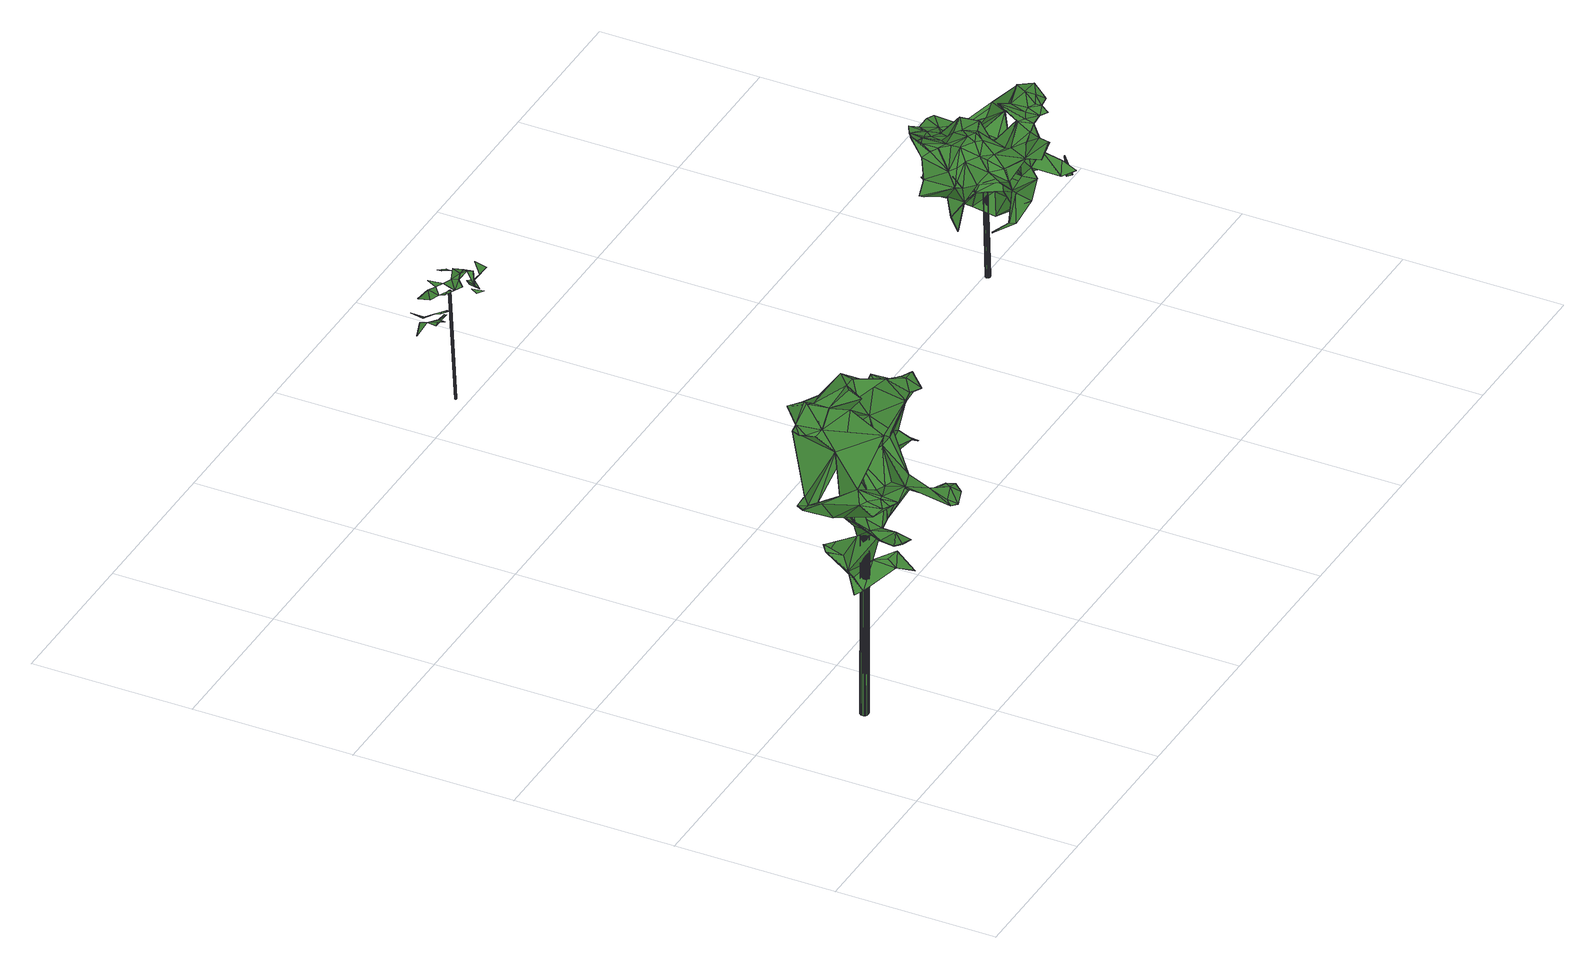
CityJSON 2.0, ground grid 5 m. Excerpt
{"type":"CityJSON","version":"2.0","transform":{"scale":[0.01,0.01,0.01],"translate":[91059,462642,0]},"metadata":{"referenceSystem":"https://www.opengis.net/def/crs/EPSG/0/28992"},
"CityObjects":{
"tree1":{"type":"SolitaryVegetationObject","attributes":{"gtid":53,"crown_width_m":4.82,"crown_median_z":8.51,"trunk_H_m":8.31,"trunk_DBH_m":0.248,"trunk_radius_m":0.124,"trunk_base_height_m":0.2,"original_gtid":"54"},"geometry":[{"type":"Solid","lod":"3","boundaries":[[[[0,1,2]],[[0,2,3]],[[0,3,1]],[[4,5,6]],[[7,8,9]],[[10,11,12]],[[13,14,15]],[[16,17,18]],[[19,20,21]],[[22,23,24]],[[25,26,27]],[[7,9,28]],[[8,29,9]],[[29,28,9]],[[30,31,32]],[[33,34,35]],[[35,36,33]],[[37,38,39]],[[40,41,42]],[[43,44,45]],[[46,45,44]],[[41,47,48]],[[4,49,39]],[[2,50,51]],[[2,51,3]],[[52,53,54]],[[55,56,57]],[[58,59,60]],[[4,38,5]],[[61,62,15]],[[63,64,65]],[[66,50,67]],[[68,37,39]],[[69,47,70]],[[29,71,72]],[[43,73,74]],[[75,31,30]],[[76,66,77]],[[78,79,80]],[[81,3,82]],[[83,84,85]],[[26,86,87]],[[84,53,85]],[[7,88,8]],[[89,90,91]],[[92,51,76]],[[93,94,95]],[[92,96,51]],[[97,95,94]],[[98,99,100]],[[68,15,37]],[[101,102,103]],[[76,50,66]],[[104,90,105]],[[106,43,74]],[[107,58,108]],[[45,73,43]],[[107,45,58]],[[107,73,45]],[[109,107,110]],[[111,112,113]],[[114,18,44]],[[97,115,116]],[[56,104,117]],[[118,57,119]],[[120,121,11]],[[92,122,123]],[[124,67,125]],[[106,126,114]],[[127,102,128]],[[129,130,131]],[[129,18,130]],[[89,131,118]],[[106,118,131]],[[132,133,134]],[[12,121,135]],[[136,137,138]],[[116,138,137]],[[139,140,102]],[[39,38,4]],[[61,14,62]],[[39,49,68]],[[141,142,143]],[[141,143,144]],[[145,146,147]],[[127,148,113]],[[149,150,91]],[[148,151,152]],[[153,146,154]],[[15,26,37]],[[30,155,75]],[[156,157,158]],[[159,32,136]],[[160,161,100]],[[32,31,136]],[[162,71,23]],[[125,155,124]],[[108,163,107]],[[164,165,166]],[[167,168,169]],[[167,169,150]],[[35,170,10]],[[75,67,1]],[[50,1,67]],[[126,131,130]],[[126,130,114]],[[124,32,159]],[[171,19,172]],[[143,173,174]],[[175,176,62]],[[72,71,162]],[[162,177,72]],[[178,62,176]],[[35,10,101]],[[179,23,22]],[[162,23,179]],[[63,180,181]],[[181,182,183]],[[142,173,143]],[[156,184,157]],[[74,73,106]],[[21,84,185]],[[123,186,36]],[[112,187,113]],[[188,189,190]],[[29,72,28]],[[20,141,191]],[[192,193,194]],[[22,195,128]],[[105,158,157]],[[143,174,196]],[[128,195,197]],[[128,197,127]],[[120,198,199]],[[120,199,200]],[[159,201,67]],[[159,67,124]],[[77,67,201]],[[89,118,202]],[[203,148,152]],[[204,205,206]],[[161,160,203]],[[202,158,105]],[[52,207,205]],[[208,82,3]],[[87,209,26]],[[127,113,103]],[[177,198,33]],[[127,210,172]],[[197,210,127]],[[92,36,211]],[[123,36,92]],[[17,44,18]],[[17,46,44]],[[106,44,43]],[[114,44,106]],[[174,171,212]],[[3,51,96]],[[173,171,174]],[[213,214,215]],[[172,19,127]],[[216,210,197]],[[153,192,146]],[[37,26,116]],[[217,52,205]],[[54,218,207]],[[149,219,220]],[[13,220,219]],[[191,141,144]],[[198,183,199]],[[205,189,217]],[[221,222,175]],[[25,210,216]],[[25,216,26]],[[151,164,223]],[[224,111,172]],[[225,199,183]],[[151,85,164]],[[131,89,169]],[[93,95,226]],[[75,155,125]],[[32,124,30]],[[142,141,20]],[[40,227,82]],[[19,21,185]],[[115,228,229]],[[135,121,200]],[[230,101,96]],[[96,101,3]],[[193,231,217]],[[104,91,90]],[[24,71,232]],[[155,30,124]],[[164,53,52]],[[6,5,81]],[[137,81,5]],[[216,136,26]],[[159,136,216]],[[122,233,78]],[[75,125,67]],[[122,234,123]],[[185,84,83]],[[66,67,77]],[[230,35,101]],[[113,187,103]],[[235,236,104]],[[235,104,56]],[[137,38,37]],[[237,48,238]],[[117,239,240]],[[240,239,157]],[[241,147,194]],[[164,85,53]],[[242,139,243]],[[131,126,106]],[[224,222,221]],[[224,172,222]],[[134,133,88]],[[58,60,244]],[[19,148,127]],[[81,82,27]],[[245,224,221]],[[163,108,244]],[[193,189,188]],[[164,166,223]],[[246,22,232]],[[134,234,78]],[[98,53,84]],[[145,154,146]],[[173,142,20]],[[80,247,248]],[[120,33,198]],[[73,249,106]],[[109,106,249]],[[109,249,73]],[[217,231,52]],[[250,18,114]],[[105,157,239]],[[193,153,231]],[[202,90,89]],[[184,240,157]],[[112,111,251]],[[136,81,137]],[[217,189,193]],[[203,152,161]],[[190,165,101]],[[166,165,190]],[[228,94,251]],[[184,56,240]],[[172,148,171]],[[79,247,80]],[[91,219,149]],[[24,232,22]],[[70,82,208]],[[40,82,70]],[[27,82,226]],[[97,209,25]],[[87,25,209]],[[117,105,239]],[[119,184,156]],[[158,119,156]],[[119,56,184]],[[251,224,228]],[[111,224,251]],[[150,169,89]],[[115,215,138]],[[107,109,73]],[[240,56,117]],[[186,88,252]],[[28,177,253]],[[127,103,102]],[[116,115,138]],[[76,51,50]],[[70,159,69]],[[136,31,75]],[[81,136,75]],[[187,112,94]],[[187,94,254]],[[111,113,172]],[[148,172,113]],[[53,218,54]],[[136,116,26]],[[136,27,116]],[[68,13,15]],[[255,83,85]],[[60,59,17]],[[159,248,247]],[[148,19,185]],[[148,185,151]],[[98,191,99]],[[226,256,3]],[[36,186,33]],[[148,203,171]],[[6,49,4]],[[137,5,38]],[[68,220,13]],[[220,68,49]],[[220,49,6]],[[218,206,257]],[[215,115,258]],[[149,215,214]],[[200,121,120]],[[136,138,27]],[[116,137,37]],[[138,81,27]],[[81,138,220]],[[81,220,6]],[[138,215,220]],[[220,215,149]],[[226,82,227]],[[75,1,81]],[[3,81,1]],[[101,226,3]],[[213,226,101]],[[48,259,41]],[[167,213,168]],[[213,254,168]],[[213,101,254]],[[236,115,219]],[[260,163,244]],[[260,244,60]],[[150,89,91]],[[102,140,128]],[[128,140,179]],[[139,179,140]],[[131,169,168]],[[106,109,118]],[[86,176,222]],[[122,78,234]],[[186,252,177]],[[121,12,11]],[[70,47,40]],[[177,28,72]],[[253,177,252]],[[259,42,41]],[[175,222,176]],[[50,261,1]],[[2,1,261]],[[2,261,50]],[[160,174,212]],[[258,236,93]],[[70,248,159]],[[80,248,70]],[[54,207,52]],[[25,262,210]],[[177,33,186]],[[154,263,153]],[[264,52,231]],[[161,265,100]],[[243,139,102]],[[102,266,243]],[[161,267,265]],[[152,267,161]],[[22,128,179]],[[252,88,268]],[[16,204,206]],[[236,219,91]],[[109,110,260]],[[212,203,160]],[[260,110,107]],[[160,196,174]],[[100,196,160]],[[24,23,71]],[[202,105,90]],[[208,132,70]],[[260,107,163]],[[134,70,132]],[[196,144,143]],[[119,158,202]],[[202,118,119]],[[88,186,234]],[[254,103,187]],[[101,103,254]],[[88,133,238]],[[223,166,269]],[[257,206,205]],[[168,269,166]],[[56,119,57]],[[122,92,233]],[[35,34,170]],[[210,270,172]],[[262,172,270]],[[262,270,210]],[[132,238,133]],[[101,10,12]],[[271,259,272]],[[271,272,256]],[[204,166,205]],[[168,166,204]],[[195,8,238]],[[264,153,243]],[[168,16,131]],[[168,204,16]],[[194,146,192]],[[193,192,153]],[[194,193,188]],[[273,194,188]],[[273,225,194]],[[17,16,109]],[[260,17,109]],[[260,60,17]],[[17,59,46]],[[218,118,16]],[[109,16,118]],[[28,268,7]],[[7,268,88]],[[28,253,268]],[[252,268,253]],[[218,151,269]],[[223,269,151]],[[78,247,79]],[[233,247,78]],[[149,214,150]],[[42,227,40]],[[181,64,63]],[[183,64,181]],[[226,271,256]],[[42,271,226]],[[115,97,228]],[[212,171,203]],[[178,176,26]],[[13,219,115]],[[211,36,35]],[[185,255,151]],[[83,255,185]],[[87,262,25]],[[245,221,175]],[[245,175,62]],[[243,165,264]],[[164,264,165]],[[266,165,243]],[[102,165,266]],[[26,15,178]],[[190,101,12]],[[101,165,102]],[[164,52,264]],[[153,264,231]],[[12,188,190]],[[42,259,271]],[[166,190,189]],[[15,62,178]],[[172,86,222]],[[153,263,243]],[[97,116,209]],[[98,265,53]],[[53,267,218]],[[265,267,53]],[[233,201,247]],[[191,21,20]],[[263,154,242]],[[132,256,272]],[[132,272,259]],[[152,151,267]],[[267,151,218]],[[118,218,57]],[[218,55,57]],[[98,100,265]],[[150,214,167]],[[167,214,213]],[[87,86,262]],[[177,64,198]],[[10,120,11]],[[13,115,229]],[[179,139,145]],[[145,139,154]],[[242,154,139]],[[263,242,243]],[[33,120,10]],[[80,70,134]],[[134,78,80]],[[16,206,218]],[[144,99,191]],[[207,218,257]],[[207,257,205]],[[76,233,92]],[[77,233,76]],[[224,274,228]],[[201,233,77]],[[208,3,256]],[[21,191,84]],[[98,84,191]],[[226,227,42]],[[170,34,33]],[[275,245,14]],[[275,14,229]],[[195,238,197]],[[197,238,216]],[[88,238,8]],[[12,135,273]],[[188,12,273]],[[199,135,200]],[[273,135,199]],[[273,199,225]],[[211,230,96]],[[96,92,211]],[[35,230,211]],[[16,129,131]],[[159,247,201]],[[276,159,216]],[[69,159,276]],[[129,16,18]],[[183,182,225]],[[198,64,183]],[[26,209,27]],[[46,59,45]],[[235,93,236]],[[173,277,171]],[[151,255,85]],[[259,48,237]],[[170,33,10]],[[262,86,172]],[[251,94,112]],[[94,228,97]],[[236,91,104]],[[105,117,104]],[[58,244,108]],[[238,132,237]],[[256,132,208]],[[177,65,64]],[[259,237,132]],[[186,123,234]],[[88,234,134]],[[63,65,180]],[[162,65,177]],[[180,65,162]],[[69,276,47]],[[276,216,47]],[[48,47,238]],[[238,47,216]],[[40,47,41]],[[19,277,20]],[[45,59,58]],[[235,254,93]],[[168,254,235]],[[258,115,236]],[[94,93,254]],[[213,215,93]],[[215,258,93]],[[213,93,226]],[[27,95,25]],[[27,226,95]],[[25,95,97]],[[225,182,241]],[[225,241,194]],[[180,241,181]],[[162,241,180]],[[182,181,241]],[[100,99,196]],[[8,195,246]],[[61,15,14]],[[245,62,14]],[[171,277,19]],[[241,162,147]],[[179,147,162]],[[145,147,179]],[[194,147,146]],[[218,269,55]],[[56,55,235]],[[269,168,55]],[[168,235,55]],[[196,99,144]],[[18,250,130]],[[250,114,130]],[[22,246,195]],[[8,246,29]],[[27,209,116]],[[229,14,13]],[[173,20,277]],[[229,228,274]],[[245,274,224]],[[275,274,245]],[[229,274,275]],[[166,189,205]],[[26,176,86]],[[29,246,232]],[[29,232,71]],[[278,279,280]],[[278,280,281]],[[281,280,282]],[[281,282,283]],[[280,279,284]],[[280,284,282]],[[282,284,285]],[[282,285,283]],[[284,279,286]],[[284,286,285]],[[285,286,287]],[[285,287,283]],[[286,279,288]],[[286,288,287]],[[287,288,289]],[[287,289,283]],[[288,279,290]],[[288,290,289]],[[289,290,291]],[[289,291,283]],[[290,279,292]],[[290,292,291]],[[291,292,293]],[[291,293,283]],[[292,279,294]],[[292,294,293]],[[293,294,295]],[[293,295,283]],[[294,279,296]],[[294,296,295]],[[295,296,297]],[[295,297,283]],[[296,279,298]],[[296,298,297]],[[297,298,299]],[[297,299,283]],[[298,279,300]],[[298,300,299]],[[299,300,301]],[[299,301,283]],[[300,279,302]],[[300,302,301]],[[301,302,303]],[[301,303,283]],[[302,279,304]],[[302,304,303]],[[303,304,305]],[[303,305,283]],[[304,279,306]],[[304,306,305]],[[305,306,307]],[[305,307,283]],[[306,279,308]],[[306,308,307]],[[307,308,309]],[[307,309,283]],[[308,279,310]],[[308,310,309]],[[309,310,311]],[[309,311,283]],[[310,279,312]],[[310,312,311]],[[311,312,313]],[[311,313,283]],[[312,279,314]],[[312,314,313]],[[313,314,315]],[[313,315,283]],[[314,279,316]],[[314,316,315]],[[315,316,317]],[[315,317,283]],[[316,279,318]],[[316,318,317]],[[317,318,319]],[[317,319,283]],[[318,279,320]],[[318,320,319]],[[319,320,321]],[[319,321,283]],[[320,279,322]],[[320,322,321]],[[321,322,323]],[[321,323,283]],[[322,279,324]],[[322,324,323]],[[323,324,325]],[[323,325,283]],[[324,279,326]],[[324,326,325]],[[325,326,327]],[[325,327,283]],[[326,279,278]],[[326,278,327]],[[327,278,281]],[[327,281,283]]]]}]},
"tree2":{"type":"SolitaryVegetationObject","attributes":{"gtid":98,"crown_width_m":2.3,"crown_median_z":4.03,"trunk_H_m":3.62,"trunk_DBH_m":0.0617,"trunk_radius_m":0.0308,"trunk_base_height_m":0.41,"original_gtid":"100"},"geometry":[{"type":"MultiSurface","lod":"3","boundaries":[[[328,329,330]],[[331,332,333]],[[334,335,336]],[[334,337,338]],[[339,340,341]],[[342,343,344]],[[345,336,334]],[[346,347,341]],[[346,341,340]],[[348,349,350]],[[351,352,353]],[[354,341,340]],[[355,356,357]],[[358,359,355]],[[360,349,348]],[[353,361,351]],[[360,348,358]],[[362,352,351]],[[363,364,365]],[[366,338,334]],[[367,368,364]],[[369,357,356]],[[359,370,371]],[[357,372,373]],[[360,348,350]],[[374,361,342]],[[349,350,375]],[[368,376,367]],[[346,377,347]],[[328,378,379]],[[361,380,342]],[[366,336,345]],[[366,334,336]],[[357,369,372]],[[371,348,360]],[[360,350,349]],[[381,382,383]],[[384,382,381]],[[346,340,339]],[[385,386,383]],[[334,335,387]],[[375,367,364]],[[388,389,390]],[[331,333,363]],[[363,391,331]],[[368,365,392]],[[344,361,374]],[[370,332,348]],[[393,329,379]],[[365,364,368]],[[344,343,394]],[[357,395,355]],[[396,386,381]],[[347,377,339]],[[360,355,371]],[[395,355,360]],[[328,397,398]],[[333,332,348]],[[371,355,373]],[[395,373,355]],[[341,396,354]],[[347,339,341]],[[354,396,383]],[[381,383,396]],[[393,388,390]],[[399,400,401]],[[356,373,369]],[[372,398,397]],[[379,378,330]],[[342,344,374]],[[328,330,378]],[[358,370,359]],[[402,342,380]],[[381,386,385]],[[354,383,386]],[[329,390,393]],[[392,363,365]],[[333,331,391]],[[333,391,363]],[[329,379,330]],[[334,338,345]],[[380,403,402]],[[343,402,394]],[[370,358,348]],[[402,403,394]],[[360,358,355]],[[339,377,346]],[[398,372,369]],[[402,343,342]],[[373,355,359]],[[357,373,395]],[[356,355,373]],[[404,350,375]],[[344,342,361]],[[359,371,373]],[[372,397,373]],[[342,394,403]],[[394,342,344]],[[373,398,369]],[[373,397,398]],[[342,403,380]],[[341,386,396]],[[354,386,341]],[[385,382,381]],[[383,382,385]],[[370,348,371]],[[345,338,366]],[[379,329,328]],[[363,375,364]],[[361,353,362]],[[352,362,353]],[[361,362,351]],[[405,406,407]],[[405,407,408]],[[408,407,409]],[[408,409,410]],[[409,407,411]],[[409,411,410]],[[407,406,412]],[[407,412,411]],[[411,412,413]],[[411,413,410]],[[412,406,414]],[[412,414,413]],[[413,414,415]],[[413,415,410]],[[414,406,416]],[[414,416,415]],[[415,416,417]],[[415,417,410]],[[416,406,418]],[[416,418,417]],[[417,418,419]],[[417,419,410]],[[418,406,420]],[[418,420,419]],[[419,420,421]],[[419,421,410]],[[420,406,422]],[[420,422,421]],[[421,422,423]],[[421,423,410]],[[422,406,424]],[[422,424,423]],[[423,424,425]],[[423,425,410]],[[424,406,426]],[[424,426,425]],[[425,426,427]],[[425,427,410]],[[426,406,428]],[[426,428,427]],[[428,406,429]],[[428,429,427]],[[427,429,430]],[[427,430,410]],[[429,406,431]],[[429,431,430]],[[430,431,432]],[[430,432,410]],[[431,406,433]],[[431,433,432]],[[432,433,434]],[[432,434,410]],[[433,406,435]],[[433,435,434]],[[435,406,436]],[[435,436,434]],[[434,436,437]],[[434,437,410]],[[436,406,438]],[[436,438,437]],[[437,438,439]],[[437,439,410]],[[438,406,440]],[[438,440,439]],[[439,440,441]],[[439,441,410]],[[441,440,442]],[[441,442,410]],[[440,406,443]],[[440,443,442]],[[442,443,444]],[[442,444,410]],[[443,406,445]],[[443,445,444]],[[444,445,446]],[[444,446,410]],[[445,406,447]],[[445,447,446]],[[446,447,448]],[[446,448,410]],[[447,406,405]],[[447,405,448]],[[448,405,408]],[[448,408,410]]]}]},
"tree3":{"type":"SolitaryVegetationObject","attributes":{"gtid":88,"crown_width_m":4.28,"crown_median_z":4.56,"trunk_H_m":4.12,"trunk_DBH_m":0.133,"trunk_radius_m":0.0667,"trunk_base_height_m":0.44,"original_gtid":"90"},"geometry":[{"type":"Solid","lod":"3","boundaries":[[[[449,450,451]],[[452,453,454]],[[455,456,453]],[[457,458,459]],[[460,461,462]],[[450,463,464]],[[465,466,467]],[[468,460,462]],[[468,462,469]],[[470,471,472]],[[451,450,473]],[[474,475,476]],[[476,475,477]],[[472,478,479]],[[480,481,482]],[[483,484,464]],[[478,485,486]],[[487,488,489]],[[490,491,492]],[[493,494,495]],[[493,495,496]],[[497,498,499]],[[463,450,449]],[[500,501,502]],[[503,460,504]],[[505,506,507]],[[449,451,508]],[[509,510,511]],[[512,513,514]],[[515,516,517]],[[515,517,518]],[[519,456,520]],[[521,500,502]],[[522,523,524]],[[478,511,525]],[[526,527,528]],[[507,529,530]],[[461,460,503]],[[531,532,533]],[[534,535,536]],[[537,538,539]],[[540,541,542]],[[543,544,545]],[[496,495,546]],[[547,548,549]],[[513,550,551]],[[552,546,531]],[[553,554,555]],[[556,557,558]],[[552,559,560]],[[561,560,559]],[[562,538,501]],[[459,458,563]],[[531,546,532]],[[453,452,564]],[[470,565,471]],[[566,567,568]],[[569,568,567]],[[570,571,572]],[[483,464,463]],[[543,573,574]],[[575,520,576]],[[457,577,573]],[[578,579,498]],[[485,478,525]],[[580,471,581]],[[564,582,455]],[[508,483,449]],[[485,525,494]],[[511,494,525]],[[513,551,583]],[[584,585,586]],[[587,588,589]],[[590,591,592]],[[576,520,455]],[[504,460,593]],[[502,501,538]],[[594,516,595]],[[596,597,598]],[[561,490,560]],[[568,454,477]],[[452,454,568]],[[599,600,536]],[[601,599,536]],[[471,580,558]],[[471,558,557]],[[494,602,485]],[[458,603,563]],[[604,605,606]],[[545,606,605]],[[607,459,563]],[[455,520,456]],[[588,586,608]],[[594,609,610]],[[611,612,613]],[[510,614,610]],[[615,570,572]],[[616,617,618]],[[617,542,618]],[[619,620,476]],[[621,622,623]],[[492,609,594]],[[570,615,498]],[[583,606,617]],[[624,625,594]],[[484,473,464]],[[626,627,628]],[[627,474,476]],[[629,630,631]],[[632,633,621]],[[632,621,596]],[[476,576,619]],[[511,472,509]],[[485,634,486]],[[457,459,466]],[[549,623,547]],[[478,472,511]],[[489,488,635]],[[586,488,487]],[[473,484,451]],[[449,483,463]],[[579,636,499]],[[610,531,510]],[[600,579,578]],[[637,556,558]],[[638,639,637]],[[625,639,638]],[[560,640,571]],[[603,641,607]],[[519,520,575]],[[543,574,642]],[[451,484,508]],[[643,487,493]],[[644,487,643]],[[540,606,544]],[[617,606,540]],[[453,564,455]],[[645,646,586]],[[647,648,536]],[[644,570,649]],[[605,604,650]],[[583,605,650]],[[466,607,467]],[[466,459,607]],[[651,629,549]],[[568,477,652]],[[512,514,653]],[[626,465,601]],[[626,601,535]],[[508,484,483]],[[472,557,509]],[[581,461,504]],[[473,450,464]],[[593,581,504]],[[552,560,654]],[[503,504,461]],[[643,493,496]],[[486,549,655]],[[648,590,592]],[[656,657,658]],[[659,467,607]],[[660,661,662]],[[631,662,661]],[[613,612,528]],[[663,547,633]],[[664,555,620]],[[521,665,500]],[[649,584,644]],[[659,601,465]],[[593,460,666]],[[564,667,582]],[[668,582,667]],[[534,536,669]],[[534,669,670]],[[476,575,576]],[[513,543,550]],[[453,456,519]],[[476,620,627]],[[536,535,601]],[[469,462,541]],[[598,671,672]],[[644,560,570]],[[673,674,665]],[[539,612,611]],[[675,656,676]],[[587,645,588]],[[666,480,677]],[[677,480,482]],[[509,678,510]],[[509,557,678]],[[575,453,519]],[[679,618,655]],[[679,655,549]],[[572,680,615]],[[591,681,680]],[[591,680,572]],[[531,682,552]],[[663,683,548]],[[592,595,648]],[[457,573,543]],[[538,537,502]],[[578,615,680]],[[672,656,596]],[[684,500,665]],[[685,679,549]],[[686,544,668]],[[543,668,544]],[[687,676,688]],[[540,544,686]],[[545,544,606]],[[570,560,571]],[[681,590,647]],[[658,676,687]],[[524,523,689]],[[518,673,665]],[[536,648,595]],[[485,602,634]],[[529,579,599]],[[690,538,562]],[[477,454,476]],[[578,680,681]],[[648,647,590]],[[603,458,653]],[[599,579,600]],[[665,481,684]],[[533,494,511]],[[603,691,641]],[[549,548,683]],[[583,551,545]],[[518,692,670]],[[529,636,579]],[[693,636,529]],[[694,661,660]],[[594,625,516]],[[676,658,675]],[[691,596,695]],[[657,675,658]],[[683,691,651]],[[696,693,585]],[[696,585,499]],[[687,697,698]],[[688,697,687]],[[563,603,607]],[[699,700,564]],[[700,468,564]],[[466,577,457]],[[619,574,620]],[[540,542,617]],[[701,671,635]],[[655,542,479]],[[618,542,655]],[[553,574,554]],[[541,479,542]],[[596,598,672]],[[570,498,497]],[[633,683,663]],[[691,683,633]],[[539,690,612]],[[635,702,701]],[[576,455,619]],[[626,628,465]],[[659,465,467]],[[703,626,535]],[[564,468,667]],[[655,479,478]],[[594,610,614]],[[490,561,491]],[[655,478,486]],[[466,554,577]],[[634,623,486]],[[569,613,704]],[[569,704,568]],[[621,623,634]],[[621,634,524]],[[539,538,690]],[[687,698,658]],[[480,666,705]],[[547,623,622]],[[633,547,622]],[[581,462,461]],[[706,659,607]],[[707,634,689]],[[634,707,524]],[[581,565,462]],[[541,462,565]],[[510,678,614]],[[524,707,522]],[[585,649,708]],[[565,479,541]],[[522,707,523]],[[691,632,596]],[[703,709,626]],[[465,628,554]],[[465,554,466]],[[502,692,521]],[[537,692,502]],[[537,539,611]],[[652,710,566]],[[578,498,615]],[[599,711,529]],[[616,662,469]],[[505,712,506]],[[713,704,714]],[[715,580,716]],[[632,691,633]],[[549,486,623]],[[561,559,491]],[[475,566,710]],[[474,566,475]],[[652,477,710]],[[475,710,477]],[[556,639,624]],[[583,545,605]],[[704,699,568]],[[560,490,640]],[[516,515,595]],[[512,458,513]],[[491,682,609]],[[610,609,682]],[[513,458,457]],[[513,457,543]],[[693,507,506]],[[559,682,491]],[[556,624,614]],[[556,614,678]],[[606,650,604]],[[583,650,606]],[[683,651,549]],[[588,608,694]],[[661,529,717]],[[647,600,681]],[[536,600,647]],[[613,692,611]],[[537,611,692]],[[621,524,597]],[[621,597,596]],[[613,569,535]],[[652,566,568]],[[691,603,651]],[[663,548,547]],[[593,715,716]],[[593,716,581]],[[712,718,706]],[[586,529,608]],[[586,530,529]],[[699,564,568]],[[665,674,482]],[[543,545,551]],[[719,664,574]],[[627,709,474]],[[646,720,488]],[[536,595,669]],[[526,713,527]],[[551,550,543]],[[460,721,722]],[[468,722,721]],[[468,721,460]],[[692,518,665]],[[692,665,521]],[[670,669,518]],[[515,518,669]],[[529,694,608]],[[587,685,645]],[[530,645,685]],[[601,718,599]],[[681,600,578]],[[582,668,642]],[[723,712,507]],[[506,712,706]],[[543,642,668]],[[492,491,609]],[[567,566,709]],[[474,709,566]],[[621,633,622]],[[626,709,627]],[[704,613,724]],[[567,535,569]],[[469,667,468]],[[540,616,541]],[[469,541,616]],[[689,523,707]],[[674,677,482]],[[674,713,677]],[[526,725,726]],[[575,454,453]],[[706,718,659]],[[488,586,646]],[[526,528,612]],[[690,562,725]],[[726,725,562]],[[490,492,592]],[[619,727,582]],[[690,725,526]],[[612,690,526]],[[618,587,589]],[[526,722,713]],[[700,713,722]],[[497,649,570]],[[581,471,565]],[[685,549,629]],[[582,574,619]],[[668,667,686]],[[571,640,591]],[[490,591,640]],[[567,709,703]],[[567,703,535]],[[656,728,506]],[[693,506,728]],[[584,649,585]],[[535,729,613]],[[534,729,535]],[[493,487,671]],[[671,487,489]],[[554,628,555]],[[657,730,691]],[[641,730,657]],[[672,645,693]],[[625,517,516]],[[517,625,638]],[[512,653,458]],[[700,704,713]],[[700,699,704]],[[595,515,669]],[[526,726,705]],[[562,501,731]],[[607,698,706]],[[711,732,733]],[[711,733,723]],[[506,698,641]],[[673,713,674]],[[527,713,673]],[[688,698,506]],[[641,698,607]],[[656,506,641]],[[657,656,641]],[[528,527,673]],[[528,724,613]],[[528,673,724]],[[562,684,705]],[[586,585,693]],[[656,658,698]],[[688,676,698]],[[656,698,676]],[[718,601,659]],[[664,620,574]],[[651,514,629]],[[629,514,630]],[[575,476,454]],[[629,723,734]],[[629,734,530]],[[530,734,723]],[[644,584,487]],[[586,588,645]],[[565,470,479]],[[641,691,730]],[[677,558,580]],[[719,574,555]],[[735,631,630]],[[735,630,617]],[[594,614,624]],[[587,618,685]],[[685,618,679]],[[500,731,501]],[[479,470,472]],[[693,728,672]],[[656,672,728]],[[553,555,574]],[[718,712,723]],[[634,602,689]],[[693,645,530]],[[693,530,586]],[[557,472,471]],[[625,624,639]],[[637,639,556]],[[529,711,717]],[[698,697,706]],[[492,594,736]],[[492,736,592]],[[700,722,468]],[[529,507,693]],[[723,737,732]],[[733,732,737]],[[733,737,723]],[[581,716,580]],[[685,629,530]],[[678,557,556]],[[455,582,727]],[[455,727,619]],[[592,736,595]],[[594,595,736]],[[586,487,584]],[[558,677,713]],[[558,713,637]],[[723,631,661]],[[694,660,588]],[[588,660,589]],[[637,713,714]],[[637,714,638]],[[495,532,546]],[[692,613,729]],[[667,738,686]],[[670,729,534]],[[670,692,729]],[[686,738,540]],[[618,589,660]],[[562,705,726]],[[739,662,631]],[[723,629,631]],[[735,739,631]],[[582,642,574]],[[711,723,717]],[[617,630,740]],[[498,579,499]],[[666,460,722]],[[564,452,568]],[[646,701,702]],[[514,513,740]],[[559,552,682]],[[583,740,513]],[[617,740,583]],[[514,740,630]],[[529,661,694]],[[705,666,722]],[[705,722,526]],[[531,533,510]],[[494,532,495]],[[533,532,494]],[[689,597,524]],[[689,598,597]],[[718,723,732]],[[661,717,723]],[[507,530,723]],[[666,677,715]],[[666,715,593]],[[507,712,505]],[[517,714,724]],[[718,732,711]],[[518,724,673]],[[714,704,724]],[[517,724,518]],[[706,697,506]],[[506,697,688]],[[617,738,735]],[[510,533,511]],[[667,469,738]],[[616,738,617]],[[616,540,738]],[[739,738,662]],[[627,555,628]],[[489,635,671]],[[689,493,671]],[[689,671,598]],[[701,672,671]],[[644,654,560]],[[546,552,654]],[[546,654,496]],[[644,643,654]],[[496,654,643]],[[662,738,469]],[[735,738,739]],[[603,653,651]],[[514,651,653]],[[636,693,696]],[[636,696,499]],[[488,720,635]],[[701,646,672]],[[645,672,646]],[[719,555,664]],[[689,602,493]],[[493,602,494]],[[638,714,517]],[[635,720,741]],[[635,741,702]],[[702,741,646]],[[720,646,741]],[[627,620,555]],[[665,482,481]],[[705,684,481]],[[705,481,480]],[[574,742,554]],[[577,554,742]],[[531,610,682]],[[573,742,574]],[[577,742,573]],[[592,591,490]],[[657,691,695]],[[590,681,591]],[[572,571,591]],[[684,562,731]],[[684,731,500]],[[656,695,596]],[[657,695,675]],[[656,675,695]],[[599,743,711]],[[718,711,743]],[[718,743,599]],[[497,708,649]],[[499,708,497]],[[580,715,677]],[[618,744,616]],[[660,744,618]],[[662,744,660]],[[616,744,662]],[[499,585,708]],[[745,746,747]],[[745,747,748]],[[748,747,749]],[[748,749,750]],[[747,746,751]],[[747,751,749]],[[749,751,752]],[[749,752,750]],[[751,746,753]],[[751,753,752]],[[752,753,754]],[[752,754,750]],[[753,746,755]],[[753,755,754]],[[754,755,756]],[[754,756,750]],[[755,746,757]],[[755,757,756]],[[756,757,758]],[[756,758,750]],[[757,746,759]],[[757,759,758]],[[758,759,760]],[[758,760,750]],[[759,746,761]],[[759,761,760]],[[760,761,762]],[[760,762,750]],[[761,746,763]],[[761,763,762]],[[762,763,764]],[[762,764,750]],[[763,746,765]],[[763,765,764]],[[764,765,766]],[[764,766,750]],[[765,746,767]],[[765,767,766]],[[766,767,768]],[[766,768,750]],[[767,746,769]],[[767,769,768]],[[768,769,770]],[[768,770,750]],[[769,746,771]],[[769,771,770]],[[770,771,772]],[[770,772,750]],[[771,746,773]],[[771,773,772]],[[772,773,774]],[[772,774,750]],[[773,746,775]],[[773,775,774]],[[774,775,776]],[[774,776,750]],[[775,746,777]],[[775,777,776]],[[776,777,778]],[[776,778,750]],[[777,746,779]],[[777,779,778]],[[778,779,780]],[[778,780,750]],[[779,746,781]],[[779,781,780]],[[780,781,782]],[[780,782,750]],[[781,746,783]],[[781,783,782]],[[782,783,784]],[[782,784,750]],[[783,746,785]],[[783,785,784]],[[784,785,786]],[[784,786,750]],[[785,746,787]],[[785,787,786]],[[786,787,788]],[[786,788,750]],[[787,746,789]],[[787,789,788]],[[788,789,790]],[[788,790,750]],[[789,746,791]],[[789,791,790]],[[790,791,792]],[[790,792,750]],[[791,746,793]],[[791,793,792]],[[792,793,794]],[[792,794,750]],[[793,746,745]],[[793,745,794]],[[794,745,748]],[[794,748,750]]]]}]}
},
"vertices":[
[211,401,1016],[192,470,1023],[287,464,1038],[327,441,934],[109,425,816],[110,424,817],[169,435,806],[510,289,1045],[452,249,1043],[501,236,1033],[493,389,868],[510,423,876],[471,414,834],[139,294,800],[111,190,850],[104,230,881],[358,344,621],[381,329,500],[314,384,539],[378,150,798],[473,133,751],[467,168,739],[447,258,1014],[501,336,1031],[514,308,1039],[262,325,927],[146,256,901],[241,346,935],[567,298,1029],[501,235,1032],[166,428,1016],[185,408,1008],[184,406,1009],[550,382,934],[413,355,957],[404,401,942],[421,421,992],[94,342,857],[81,394,829],[80,394,828],[263,326,928],[311,263,949],[312,293,909],[275,331,446],[311,353,474],[367,338,445],[368,339,446],[309,257,982],[334,253,965],[135,405,805],[261,533,1025],[311,511,1014],[463,332,721],[448,242,729],[437,293,714],[335,275,651],[305,218,673],[335,273,650],[393,259,486],[407,293,496],[431,276,516],[109,190,851],[132,171,870],[646,378,939],[624,392,940],[645,378,940],[261,533,1027],[190,470,1025],[111,314,809],[242,345,936],[340,377,1013],[547,307,1025],[568,297,1027],[294,314,453],[274,329,447],[170,471,1017],[312,513,1015],[266,483,1052],[353,395,1082],[335,377,1083],[339,341,1062],[170,433,807],[243,346,935],[431,205,738],[453,190,734],[447,242,731],[178,196,876],[227,239,856],[461,327,1059],[284,288,668],[265,247,659],[234,311,719],[363,485,1016],[308,343,779],[302,311,851],[287,332,849],[328,443,934],[206,254,852],[454,190,732],[467,168,737],[446,184,733],[362,378,836],[387,288,873],[359,299,858],[266,246,660],[234,187,677],[284,355,512],[391,259,488],[395,202,493],[379,327,501],[406,293,498],[252,163,873],[275,214,858],[326,189,860],[301,433,543],[192,312,786],[148,313,860],[235,187,679],[337,284,622],[305,218,671],[529,442,925],[488,495,845],[402,438,1079],[403,439,1078],[165,427,1018],[155,442,1022],[312,384,540],[328,189,862],[389,268,947],[332,350,604],[312,444,558],[330,350,605],[411,354,959],[451,362,1029],[367,368,1039],[490,495,843],[219,362,950],[136,405,807],[159,390,800],[497,264,853],[472,294,889],[524,142,726],[495,110,728],[494,111,727],[523,142,725],[499,265,853],[578,336,800],[488,327,877],[376,152,797],[218,327,736],[251,346,711],[426,258,738],[421,195,740],[578,335,798],[513,251,844],[155,442,1020],[283,158,678],[256,172,675],[261,188,668],[211,399,1018],[424,137,741],[422,194,739],[573,357,962],[395,204,494],[461,332,723],[470,389,774],[444,344,709],[283,368,696],[307,364,704],[294,341,662],[487,327,878],[402,95,740],[252,162,875],[428,85,733],[428,86,732],[159,162,865],[167,195,875],[573,358,964],[128,217,883],[473,294,891],[644,377,938],[624,393,938],[601,405,937],[599,442,956],[283,160,680],[422,194,741],[462,384,1035],[334,308,857],[548,382,822],[470,390,773],[469,391,774],[494,157,742],[600,364,799],[578,379,794],[548,381,824],[446,256,1015],[474,119,728],[334,251,965],[598,443,958],[531,443,923],[489,497,844],[262,473,1052],[266,246,658],[395,142,754],[385,350,645],[445,345,707],[386,349,644],[429,311,698],[349,407,983],[205,253,854],[310,262,948],[398,435,976],[403,96,739],[309,345,780],[252,347,713],[219,328,738],[309,255,983],[520,350,749],[389,287,644],[190,313,785],[157,390,798],[181,148,867],[182,148,868],[435,293,716],[182,149,866],[577,421,931],[288,334,850],[263,327,927],[227,238,854],[204,253,853],[372,414,906],[521,348,750],[510,289,1043],[288,464,1040],[410,404,1066],[284,288,670],[236,310,721],[387,270,948],[445,258,1016],[234,186,678],[257,173,677],[552,383,933],[511,251,844],[497,265,851],[396,204,493],[159,161,863],[476,249,1030],[296,420,1034],[296,420,1032],[311,351,476],[312,446,557],[251,225,856],[502,337,1032],[547,309,1026],[310,343,779],[431,242,735],[370,412,907],[389,337,650],[220,327,738],[337,283,919],[429,275,517],[262,473,1050],[251,225,858],[512,253,843],[519,348,751],[431,205,736],[486,327,876],[431,242,733],[514,308,1041],[427,311,699],[275,215,860],[334,310,859],[359,300,860],[512,424,875],[178,196,874],[167,195,873],[221,363,950],[414,113,748],[337,325,20],[325,325,20],[337,328,20],[354,330,851],[354,334,851],[342,330,851],[336,331,20],[352,336,851],[334,334,20],[350,339,851],[331,336,20],[348,341,851],[328,337,20],[345,342,851],[325,337,20],[342,343,851],[322,337,20],[338,342,851],[319,336,20],[335,341,851],[316,334,20],[333,339,851],[314,331,20],[331,336,851],[313,328,20],[330,333,851],[312,325,20],[329,330,851],[313,322,20],[330,327,851],[314,319,20],[331,324,851],[316,316,20],[333,321,851],[319,314,20],[336,319,851],[322,313,20],[339,318,851],[325,313,20],[342,318,851],[328,313,20],[345,318,851],[331,314,20],[348,320,851],[334,316,20],[351,322,851],[336,319,20],[352,324,851],[337,322,20],[354,327,851],
[1225,1976,394],[1248,2006,403],[1228,2017,408],[1078,2008,454],[1122,2002,443],[1094,2009,454],[1284,2102,384],[1313,2069,372],[1274,2098,388],[1311,2123,363],[1288,2140,370],[1194,2056,314],[1178,2070,317],[1172,2070,314],[1112,2046,337],[1138,2034,342],[1112,2046,338],[1263,2113,391],[1207,2069,304],[1194,2056,313],[1122,2002,444],[1136,2044,446],[1136,2044,445],[1070,2084,342],[1068,2092,295],[1069,2084,342],[1153,2081,322],[1182,2014,461],[1191,2008,469],[1191,2008,470],[1167,2012,450],[1167,2011,449],[1162,2033,446],[1088,2070,336],[1069,2092,295],[1071,2025,451],[1081,2064,450],[1047,2040,446],[1263,2113,390],[1081,2065,450],[1057,2083,430],[1212,1990,457],[1147,1989,444],[1167,2012,449],[1213,1990,457],[1205,2005,458],[1083,2011,358],[1110,2055,446],[1057,2084,430],[1207,2068,304],[1227,2017,408],[1244,2017,384],[1109,2052,316],[1131,2101,316],[1137,2146,315],[1131,2101,318],[1137,2146,314],[1122,2100,320],[1152,2081,321],[1313,2069,371],[1294,1988,420],[1309,2034,418],[1269,1998,409],[1077,2008,454],[1046,2040,446],[1264,2008,394],[1137,2042,342],[1205,2049,453],[1153,2081,321],[1198,1979,421],[1198,1978,421],[1146,1945,436],[1171,1934,432],[1151,1963,442],[1138,2034,341],[1137,2042,340],[1132,2090,444],[1178,2025,41],[1175,2025,41],[1178,2026,41],[1170,2040,403],[1170,2041,403],[1167,2040,403],[1170,2042,403],[1177,2027,41],[1169,2042,403],[1177,2028,41],[1169,2043,403],[1176,2028,41],[1168,2043,403],[1175,2028,41],[1167,2043,403],[1174,2028,41],[1166,2043,403],[1173,2027,41],[1165,2043,403],[1172,2027,41],[1164,2042,403],[1172,2026,41],[1164,2041,403],[1172,2025,41],[1172,2024,41],[1164,2040,403],[1172,2023,41],[1164,2039,403],[1173,2023,41],[1165,2038,403],[1173,2022,41],[1174,2022,41],[1166,2038,404],[1175,2022,41],[1167,2037,404],[1176,2022,41],[1168,2037,404],[1168,2038,404],[1177,2023,41],[1169,2038,404],[1178,2023,41],[1170,2039,404],[1178,2024,41],[1170,2040,404],
[2662,856,250],[2660,855,250],[2636,862,257],[2482,863,436],[2524,819,391],[2538,908,393],[2483,802,367],[2531,779,365],[2413,933,251],[2384,955,246],[2411,982,240],[2402,827,538],[2345,792,509],[2344,842,498],[2660,880,306],[2659,880,307],[2490,1057,326],[2437,998,302],[2463,1063,307],[2405,869,508],[2363,869,483],[2299,939,493],[2325,930,499],[2272,948,518],[2620,843,291],[2556,958,389],[2585,952,405],[2533,915,366],[2562,920,410],[2225,970,522],[2280,924,467],[2441,893,558],[2477,911,554],[2441,978,584],[2658,880,306],[2619,845,291],[2174,975,465],[2196,963,453],[2224,1105,540],[2232,1058,535],[2212,1071,533],[2357,1155,487],[2323,1125,500],[2359,1114,493],[2186,1086,524],[2183,1000,506],[2210,1071,534],[2200,1127,574],[2313,1143,499],[2356,1155,485],[2337,1126,485],[2544,944,573],[2566,923,556],[2615,952,555],[2384,788,546],[2383,790,547],[2384,1044,343],[2360,1059,358],[2349,1048,417],[2637,863,258],[2294,975,545],[2303,1001,550],[2246,996,549],[2386,920,321],[2365,890,308],[2385,932,338],[2456,1052,469],[2411,1045,520],[2434,1025,479],[2510,991,513],[2533,780,365],[2532,780,364],[2567,982,570],[2116,1058,446],[2117,1059,446],[2146,1057,425],[2200,983,513],[2492,873,543],[2477,911,552],[2498,913,554],[2387,1054,497],[2348,1047,417],[2255,1045,541],[2232,1058,537],[2251,1027,543],[2554,1052,498],[2523,1055,462],[2464,1123,443],[2613,952,553],[2588,902,536],[2588,904,535],[2331,877,390],[2301,872,438],[2294,898,432],[2415,859,309],[2369,885,356],[2334,867,280],[2225,1105,542],[2195,977,304],[2197,978,304],[2227,972,385],[2366,888,308],[2334,869,281],[2270,1126,527],[2455,1002,349],[2457,1001,348],[2502,978,393],[2353,995,540],[2319,963,538],[2388,928,483],[2296,1133,509],[2311,1186,500],[2313,1143,501],[2527,884,555],[2391,995,249],[2481,862,436],[2319,896,463],[2556,958,391],[2502,978,395],[2496,913,440],[2475,984,450],[2310,1187,499],[2349,1208,495],[2349,1209,494],[2388,920,321],[2410,931,375],[2532,855,346],[2531,855,344],[2403,967,318],[2396,1167,463],[2401,1123,466],[2377,903,496],[2344,843,500],[2424,865,414],[2310,878,294],[2270,1126,525],[2306,1084,507],[2286,1052,497],[2259,980,438],[2276,1001,497],[2299,941,492],[2428,1192,476],[2373,1188,483],[2409,1146,472],[2400,828,539],[2386,1069,544],[2449,1095,473],[2249,1084,399],[2224,1099,437],[2224,1101,438],[2420,1093,431],[2432,1129,427],[2458,1049,374],[2182,1000,505],[2338,1006,292],[2259,902,284],[2260,903,283],[2310,876,294],[2434,1069,285],[2341,1038,536],[2338,1082,504],[2322,1055,535],[2566,923,554],[2524,902,553],[2510,989,511],[2341,1038,538],[2360,1170,482],[2324,892,458],[2332,878,389],[2294,915,438],[2508,871,356],[2518,928,368],[2220,1023,392],[2210,1005,335],[2226,973,385],[2393,1012,545],[2397,1017,540],[2505,1020,361],[2533,973,382],[2505,1019,359],[2312,982,362],[2399,945,364],[2395,977,412],[2222,1024,391],[2210,1007,335],[2174,976,463],[2189,1061,459],[2359,1114,491],[2406,976,476],[2416,990,473],[2395,1011,544],[2360,1170,484],[2335,1044,320],[2404,883,392],[2199,1128,572],[2244,1140,524],[2261,1030,441],[2259,1031,442],[2451,1182,475],[2451,1180,476],[2296,1132,507],[2260,904,285],[2312,982,360],[2561,922,411],[2401,967,317],[2245,1139,525],[2249,945,437],[2286,1087,336],[2286,1087,334],[2324,1157,353],[2462,1064,309],[2325,931,497],[2405,978,476],[2388,928,481],[2196,979,303],[2496,913,438],[2492,963,558],[2442,867,550],[2423,864,416],[2405,837,396],[2521,1055,464],[2552,1051,499],[2224,1099,439],[2251,1084,400],[2491,963,556],[2441,978,582],[2323,1156,354],[2324,1155,355],[2419,905,559],[2328,990,551],[2251,946,437],[2373,1189,481],[2428,1193,475],[2306,1084,509],[2212,1005,335],[2498,913,556],[2289,1001,384],[2405,835,397],[2377,1135,358],[2375,1134,359],[2164,1069,469],[2527,884,553],[2286,1037,337],[2567,982,568],[2348,1049,417],[2353,995,538],[2285,1086,335],[2338,1081,502],[2377,1133,358],[2376,1133,357],[2435,896,437],[2405,871,509],[2241,1046,431],[2243,1002,423],[2488,1001,384],[2452,948,463],[2492,873,545],[2413,1047,340],[2117,1057,447],[2322,1125,498],[2533,973,384],[2583,952,406],[2434,1026,477],[2413,1045,341],[2449,921,542],[2444,981,464],[2416,865,538],[2404,870,510],[2415,990,472],[2456,1049,374],[2418,959,426],[2184,1000,504],[2418,864,537],[2442,867,548],[2396,979,412],[2509,990,512],[2516,860,544],[2516,858,545],[2481,864,435],[2302,1052,342],[2553,1050,497],[2302,1052,340],[2524,902,555],[2473,1032,453],[2444,982,462],[2350,1017,363],[2408,931,376],[2402,1123,468],[2473,984,449],[2402,883,393],[2416,958,426],[2368,887,357],[2197,965,453],[2401,945,364],[2455,1052,467],[2319,897,462],[2382,975,44],[2375,975,44],[2381,977,44],[2384,988,456],[2384,989,456],[2378,987,456],[2381,979,44],[2383,991,456],[2379,980,44],[2382,992,456],[2378,981,44],[2381,993,456],[2376,982,44],[2379,994,456],[2375,982,44],[2377,994,456],[2373,981,44],[2376,994,456],[2371,981,44],[2374,993,456],[2370,980,44],[2373,992,456],[2369,978,44],[2372,991,456],[2368,977,44],[2371,989,456],[2368,975,44],[2371,987,456],[2369,973,44],[2371,986,456],[2369,972,44],[2372,984,456],[2370,970,44],[2373,983,456],[2372,969,44],[2374,982,456],[2373,968,44],[2376,981,456],[2375,968,44],[2378,981,456],[2377,969,44],[2380,981,456],[2379,969,44],[2381,982,456],[2380,970,44],[2382,983,456],[2381,972,44],[2384,984,456],[2381,973,44],[2384,986,456]
]}
